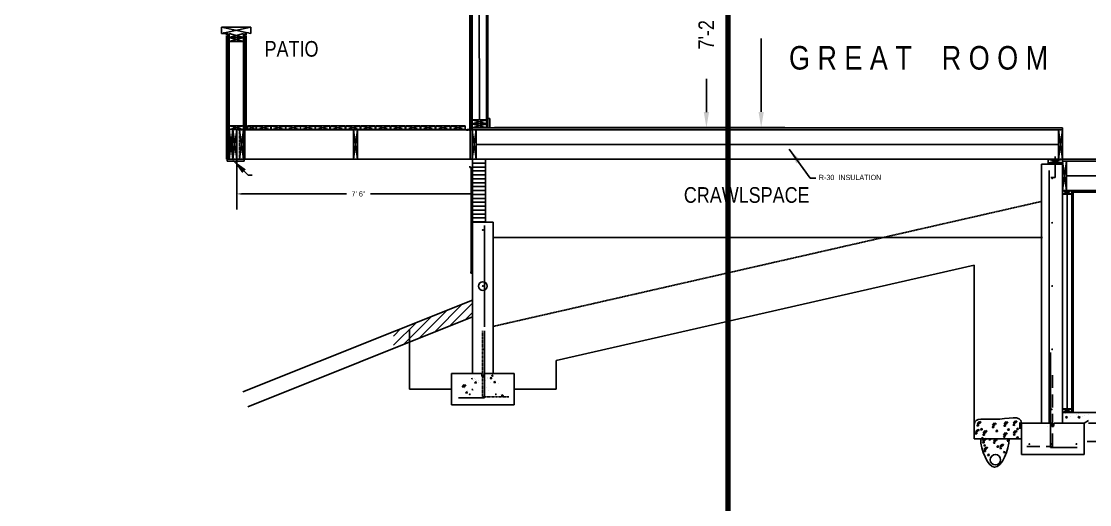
# Model space of a CAD drawing. Extents: x -16 to 10076, y -1 to 10000.
# Drawn here: x 3665.7 to 4074.4, y 572.1 to 757 of the extents above; entities that cross this region are included whole.
import ezdxf

# ---------------------------------------------------------------- set-up
doc = ezdxf.new("R2010")
doc.units = 0
doc.header["$MEASUREMENT"] = 0
doc.linetypes.add('DASHED', pattern=[0.75, 0.5, -0.25])
doc.linetypes.add('DOT2', pattern=[0.125, 0, -0.125])
for name, color, linetype in [('INSULATION', 30, 'Continuous'), ('SECTION', 3, 'Continuous'), ('TEXT-sect', 1, 'Continuous')]:
    doc.layers.add(name, color=color, linetype=linetype)
doc.layers.add('Viewport', color=42, linetype='Continuous', plot=False)
doc.styles.add('ARCHENT', font='technical.ttf', dxfattribs={"height": 6})
doc.linetypes.add('BATTING', pattern='A,0.0001,-0.1,[134,ltypeshp.shx,S=0.1,R=0,X=-0.1,Y=0],-0.2,[134,ltypeshp.shx,S=0.1,R=180,X=0.1,Y=0],-0.1', length=0.4001)
doc.dimstyles.new('ARCHENTLTD', dxfattribs={"dimtxt": 12, "dimasz": 6, "dimexe": 9, "dimexo": 3, "dimgap": 1, "dimtad": 0, "dimdec": 4, "dimzin": 1, "dimdsep": 46, "dimlunit": 4, "dimtxsty": 'ARCHENT', "dimcen": 6, "dimaunit": 1, "dimadec": 5, "dimazin": 0, "dimtfac": 1, "dimtdec": 4, "dimtofl": 0, "dimtmove": 0, "dimatfit": 3, "dimfxl": 1, "dimfrac": 2, "dimtolj": 1, "dimtzin": 0, "dimarcsym": 0})

# ---------------------------------------------------------------- blocks, each defined once
blk = doc.blocks.new('*D35')
at = {"layer": 'Defpoints', "color": 0, "ltscale": 0.25}
for p in [(3879.63, 801.31), (3881.08, 716.28), (3927.76, 716.28)]:
    blk.add_point(p, dxfattribs=at)
at = {"layer": 'SECTION', "color": 0, "lineweight": -2, "ltscale": 0.25}
for p, q in [((3880.13, 801.31), (3936.76, 801.31)), ((3927.76, 795.31), (3927.76, 782.65)), ((3927.76, 722.28), (3927.76, 734.94)), ((3881.58, 716.28), (3936.76, 716.28))]:
    blk.add_line(p, q, dxfattribs=at)
at = {"layer": 'SECTION', "color": 0, "ltscale": 0.25}
for points in [[(3926.76, 795.31), (3928.76, 795.31), (3927.76, 801.31)], [(3926.76, 722.28), (3928.76, 722.28), (3927.76, 716.28)]]:
    blk.add_solid(points, dxfattribs=at)
at = {"layer": 'SECTION', "color": 0, "ltscale": 0.25, "insert": (3927.76, 758.79), "char_height": 6, "attachment_point": 5, "rotation": 90, "style": 'ARCHENT'}
blk.add_mtext('\\A1;7\'-2 1/2"', dxfattribs=at)
blk = doc.blocks.new('*D36')
at = {"layer": 'Defpoints', "color": 0, "ltscale": 0.25}
for p in [(3843.63, 832.34), (3843.67, 716.31), (3948.71, 716.31)]:
    blk.add_point(p, dxfattribs=at)
at = {"layer": 'SECTION', "color": 0, "lineweight": -2, "ltscale": 0.25}
for p, q in [((3846.63, 832.34), (3957.71, 832.34)), ((3948.71, 826.34), (3948.71, 798.18)), ((3948.71, 722.31), (3948.71, 750.46)), ((3846.67, 716.31), (3957.71, 716.31))]:
    blk.add_line(p, q, dxfattribs=at)
at = {"layer": 'SECTION', "color": 0, "ltscale": 0.25}
for points in [[(3947.71, 826.34), (3949.71, 826.34), (3948.71, 832.34)], [(3947.71, 722.31), (3949.71, 722.31), (3948.71, 716.31)]]:
    blk.add_solid(points, dxfattribs=at)
at = {"layer": 'SECTION', "color": 0, "ltscale": 0.25, "insert": (3948.71, 774.32), "char_height": 6, "attachment_point": 5, "rotation": 90, "style": 'ARCHENT'}
blk.add_mtext('\\A1;9\'-9 1/2"', dxfattribs=at)

msp = doc.modelspace()

# ---------------------------------------------------------------- hatches: boundary and pattern name
at = {"layer": 'SECTION', "ltscale": 1.5}
h = msp.add_hatch(dxfattribs=at)
h.set_pattern_fill('ANSI31', color=256, scale=20, style=0)
h.set_pattern_definition([(45, (-7695.1556, -1352.494), (-1.76776695, 1.76776695), [])])
h.paths.add_polyline_path([(3838.05553, 643.84049), (3838.05553, 650.30269), (3808.05553, 638.30269), (3808.05553, 631.84049)])

# ---------------------------------------------------------------- linework, layer by layer
at = {"layer": 'INSULATION', "linetype": 'BATTING', "ltscale": 10}
for p, q in [((3840.86426, 798.30517), (3840.89377, 719.25701)), ((3839.64377, 709.93017), (4062.52917, 709.92821)), ((4065.50015, 697.90416), (4180.47444, 697.90312))]:
    msp.add_line(p, q, dxfattribs=at)
at = {"layer": 'INSULATION', "linetype": 'BATTING', "ltscale": 4}
msp.add_line((4065.74903, 690.84128), (4065.75982, 608.80136), dxfattribs=at)
at = {"layer": 'SECTION', "linetype": 'Continuous', "ltscale": 0.14}
for p, q in [((3837.20683, 800.30517), (3837.20683, 715.53109)), ((3837.70683, 800.80517), (3837.70683, 715.53109))]:
    msp.add_line(p, q, dxfattribs=at)
at = {"layer": 'SECTION', "ltscale": 1.5}
for p, q in [((3838.14433, 798.30517), (3838.14433, 716.30517)), ((3748.12869, 715.55517), (3748.12869, 704.30517)), ((3838.14377, 719.25701), (3843.64377, 719.25701)), ((3838.14377, 719.25701), (3843.64377, 717.75701)), ((3843.64377, 719.25701), (3838.14377, 717.75701)), ((3838.14377, 717.78109), (3843.64377, 717.78109)), ((3838.14377, 717.78109), (3843.64377, 716.28109)), ((3843.64377, 717.78109), (3838.14377, 716.28109)), ((3838.23198, 622.30516), (3838.23198, 704.25701)), ((4056.00982, 603.30136), (4056.00982, 702.30163)), ((4064.00982, 702.30163), (4056.00982, 702.30163)), ((4064.00982, 603.30136), (4064.00982, 702.30163)), ((3838.14408, 680.18127), (3846.23198, 680.18127)), ((3846.23198, 622.30516), (3846.23198, 680.18127)), ((3846.23198, 674.30517), (4056.29076, 674.30517)), ((3870.23198, 627.31235), (4030.237, 663.77048)), ((4030.237, 597.30136), (4030.237, 663.77048)), ((3750.33927, 615.21619), (3838.23198, 650.37327)), ((3752.34693, 609.55705), (3838.23198, 643.91107)), ((3814.16516, 616.30516), (3814.16516, 639.21611)), ((3870.23198, 627.31235), (3870.23198, 616.30516)), ((3830.19857, 622.30516), (3841.75621, 622.30516)), ((3830.19857, 622.30516), (3830.19857, 610.30516)), ((3842.76003, 622.30516), (3854.19857, 622.30516)), ((3845.71102, 621.7006), (3845.74117, 621.09808)), ((3845.74117, 621.09808), (3846.20847, 621.38427)), ((3854.19857, 622.30516), (3854.19857, 610.30516)), ((3838.02369, 620.53692), (3837.97383, 620.19649)), ((3837.97383, 620.19649), (3838.25633, 620.28783)), ((3830.19857, 616.30516), (3814.16516, 616.30516)), ((3838.01274, 616.12062), (3838.4178, 616.19292)), ((3838.4178, 616.19292), (3838.28039, 615.86043)), ((3870.23198, 616.30516), (3854.19857, 616.30516)), ((3830.19857, 610.30516), (3854.19857, 610.30516)), ((4059.75201, 603.30136), (4048.31348, 603.30136)), ((4048.31348, 603.30136), (4048.31348, 591.30136)), ((4072.31348, 603.30136), (4060.75583, 603.30136)), ((4072.31348, 603.30136), (4072.31348, 591.30136)), ((4046.27041, 597.30136), (4030.237, 597.30136)), ((4047.90734, 597.30136), (4030.237, 597.30136)), ((4048.31348, 597.30136), (4030.237, 597.30136)), ((4088.61712, 596.30136), (4073.46266, 596.30136)), ((4072.31348, 591.30136), (4048.31348, 591.30136))]:
    msp.add_line(p, q, dxfattribs=at)
at = {"layer": 'SECTION', "linetype": 'Continuous', "ltscale": 0.5}
for p, q in [((3843.64433, 798.30517), (3843.66553, 716.30517)), ((3742.24646, 752.30513), (3742.24646, 754.80513)), ((3742.24646, 754.80513), (3753.49646, 754.80513)), ((3744.1196, 751.80525), (3744.1196, 752.30525)), ((3744.1196, 752.30525), (3744.6196, 752.30525)), ((3744.6196, 752.30525), (3744.6196, 750.80525)), ((3751.6301, 752.30517), (3751.1301, 752.30517)), ((3751.1301, 752.30517), (3751.1301, 750.80517)), ((3751.6301, 751.80517), (3751.6301, 752.30517)), ((3753.49646, 754.80513), (3753.49646, 752.30513)), ((3751.12869, 715.53109), (3751.12869, 717.03109)), ((3751.62869, 715.53109), (3751.12869, 715.53109)), ((3744.12869, 704.80517), (3744.12869, 704.30517)), ((3744.12869, 704.30517), (3744.62869, 704.30517)), ((3744.37866, 704.30891), (3744.37866, 703.55891)), ((3744.37866, 703.55891), (3750.86556, 703.54012)), ((3744.62869, 704.30517), (3744.62869, 705.80517)), ((3750.86556, 704.3093), (3750.86556, 703.54012)), ((3841.97138, 621.0366), (3841.75621, 622.30516)), ((3842.54876, 621.03702), (3842.76386, 622.30516)), ((4047.93176, 603.30136), (4047.93176, 602.55136)), ((4047.93176, 603.30136), (4047.93176, 602.55136)), ((4059.96328, 602.03322), (4059.74819, 603.30136)), ((4060.54066, 602.0328), (4060.75583, 603.30136))]:
    msp.add_line(p, q, dxfattribs=at)
at = {"layer": 'SECTION', "linetype": 'Continuous', "ltscale": 0.125}
for p, q in [((3837.20683, 776.66382), (3837.20683, 716.2132)), ((3844.16463, 716.28109), (3844.19409, 776.66382)), ((3751.62869, 720.02543), (3751.62869, 724.29876)), ((3844.91553, 719.80549), (3844.16463, 719.8053)), ((3844.91553, 716.30549), (3844.91553, 719.80549)), ((3752.12854, 717.02543), (3752.12854, 715.53109)), ((3837.20683, 715.57892), (3837.20683, 716.07892)), ((3837.70683, 715.57892), (3837.20683, 715.57892)), ((3837.39377, 704.27936), (3837.39377, 715.53109)), ((3837.70683, 717.07892), (3837.70683, 715.57892)), ((3748.12869, 703.87992), (3748.12869, 684.97092)), ((4061.24339, 705.26027), (4061.24339, 697.26027)), ((3837.29505, 701.07054), (3837.29505, 701.57054)), ((3838.23198, 701.07054), (3837.29505, 701.07054)), ((4064.00982, 702.76795), (4058.51949, 702.7697)), ((4061.24339, 697.26027), (4059.50226, 697.26027)), ((3750.12869, 690.97092), (3790.03356, 690.97092)), ((3838.14365, 690.97092), (3799.23889, 690.97092)), ((4064.00982, 692.27916), (4067.48824, 690.84128)), ((4067.46294, 692.27916), (4064.00982, 690.84128)), ((3838.19239, 662.20065), (3838.19239, 660.70065)), ((3837.69239, 660.70065), (3837.69239, 661.20065)), ((3838.19239, 660.70065), (3837.69239, 660.70065)), ((3841.97138, 621.0366), (3842.54876, 621.03702)), ((4189.09461, 607.30136), (4064.0098, 607.30136)), ((4060.54066, 602.0328), (4059.96328, 602.03322))]:
    msp.add_line(p, q, dxfattribs=at)
at = {"layer": 'SECTION', "linetype": 'Continuous', "ltscale": 0.25}
for p, q in [((3742.24646, 754.80513), (3753.49646, 752.30513)), ((3742.24646, 752.30513), (3753.49646, 754.80513)), ((3836.23016, 715.56795), (3836.23016, 715.06795)), ((3837.73016, 715.56795), (3836.23016, 715.56795)), ((3837.74196, 717.59199), (3837.73016, 715.56795)), ((3837.73198, 701.07054), (3837.73198, 661.30065)), ((3838.27311, 620.28776), (3838.02311, 620.53776)), ((3838.27311, 615.86834), (3838.02311, 616.11834))]:
    msp.add_line(p, q, dxfattribs=at)
at = {"layer": 'SECTION', "linetype": 'Continuous', "ltscale": 0.15}
for p, q in [((3742.24646, 752.30513), (3742.9117, 752.30517)), ((3743.03671, 752.30518), (3744.1196, 752.30525)), ((4058.84341, 699.96954), (4058.84341, 603.30136)), ((3842.87499, 678.84496), (3842.87499, 640.16813))]:
    msp.add_line(p, q, dxfattribs=at)
at = {"layer": 'SECTION', "ltscale": 0.25}
for p, q in [((3742.9117, 752.30499), (3742.9117, 752.55499)), ((3742.9117, 752.55499), (3743.0367, 752.55499)), ((3743.0367, 752.55499), (3743.03671, 752.30518)), ((3745.12869, 752.30517), (3745.12869, 704.30517)), ((3745.12869, 752.30517), (3750.62869, 750.80517)), ((3750.61423, 752.3051), (3745.12869, 750.80517)), ((3750.62869, 752.30517), (3750.62869, 704.30517)), ((3752.56328, 752.55497), (3752.68828, 752.55497)), ((3752.56328, 752.30497), (3752.56328, 752.55497)), ((3752.68828, 752.55497), (3752.68829, 752.30516)), ((3744.12869, 751.61767), (3744.12869, 704.86767)), ((3744.62869, 750.74267), (3744.62869, 705.86767)), ((3745.12869, 750.80517), (3750.62869, 749.30517)), ((3750.62869, 750.80517), (3745.12869, 750.80517)), ((3750.61423, 750.8051), (3745.12869, 749.30517)), ((3750.62869, 749.30517), (3745.12869, 749.30517)), ((3751.12869, 750.74267), (3751.12869, 715.53109)), ((3751.62869, 751.61767), (3751.62869, 715.53109)), ((3745.11423, 717.0551), (3750.62869, 715.55517)), ((3750.62869, 717.0551), (3745.11423, 717.0551)), ((3750.62869, 717.0551), (3745.12869, 715.55517)), ((3746.62869, 715.55517), (3745.12869, 704.30517)), ((3745.12869, 715.55517), (3746.62869, 704.30517)), ((3748.12869, 715.55517), (3746.62869, 704.30517)), ((3746.62869, 715.55517), (3748.12869, 704.30517)), ((3746.62869, 715.55517), (3746.62869, 704.30517)), ((3751.12869, 715.53109), (3751.12869, 704.30517)), ((3847.16463, 716.28109), (3946.05565, 716.28109)), ((4064.01949, 715.52641), (4062.51949, 704.27916)), ((4062.52917, 704.27916), (4062.52917, 715.53109)), ((4062.52917, 715.52366), (4064.01949, 704.27916)), ((4064.01949, 715.52641), (4064.01949, 716.28109)), ((4064.01949, 704.27916), (4064.01949, 715.52916)), ((3744.37866, 703.55891), (3750.86556, 703.54012)), ((4061.00249, 704.27916), (4055.84249, 704.27916)), ((4058.51949, 702.76974), (4058.51949, 704.28074)), ((4064.01949, 704.27916), (4058.51949, 702.7697)), ((4064.01949, 702.76816), (4058.51949, 704.25228)), ((4065.50015, 703.52641), (4064.00015, 692.27916)), ((4064.00982, 692.27916), (4064.00982, 704.27916)), ((4064.00982, 703.53109), (4180.47444, 703.52916)), ((4064.00982, 703.52366), (4065.50015, 692.27916)), ((4065.50015, 692.27916), (4065.50015, 703.52916)), ((4180.47444, 692.27916), (4064.00015, 692.27916)), ((4064.00982, 692.27916), (4065.50982, 692.27916)), ((4067.50982, 692.27916), (4067.50982, 607.30136)), ((4180.30504, 691.65416), (4067.50982, 691.65416)), ((4068.13482, 691.65416), (4068.13482, 607.30136)), ((4064.00982, 608.80136), (4067.50982, 608.80136)), ((4064.00982, 607.30136), (4067.50982, 608.80136)), ((4064.00982, 608.80136), (4067.50982, 607.30136)), ((4064.00982, 607.30136), (4067.50982, 607.30136)), ((4047.69, 603.55136), (4047.69, 601.0518)), ((4072.31348, 603.30136), (4073.96619, 604.30214))]:
    msp.add_line(p, q, dxfattribs=at)
at = {"layer": 'SECTION'}
for p, q in [((3750.62869, 715.55517), (3745.12869, 715.55517)), ((3838.14377, 716.30517), (3838.14377, 715.55517)), ((3838.14377, 715.55517), (3838.14377, 704.25701)), ((3838.14377, 704.27916), (3744.62869, 704.30517)), ((4304.75985, 704.27916), (3838.14377, 704.27916)), ((3843.26877, 680.30627), (3843.26877, 704.28109)), ((3838.14363, 701.25705), (3843.2687, 701.25705)), ((3838.1437, 702.75703), (3843.26877, 702.75703)), ((3838.1437, 699.75707), (3843.26877, 699.75707)), ((3838.1437, 698.25708), (3843.26877, 698.25708)), ((3838.1437, 696.7571), (3843.26877, 696.7571)), ((3838.1437, 695.25712), (3843.26877, 695.25712)), ((3838.1437, 693.75714), (3843.26877, 693.75714)), ((3838.1437, 692.25716), (3843.26877, 692.25716)), ((3838.1437, 690.75717), (3843.26877, 690.75717)), ((3838.14363, 689.25719), (3843.2687, 689.25719)), ((3838.1437, 687.75721), (3843.26877, 687.75721)), ((3838.1437, 686.25723), (3843.26877, 686.25723)), ((3838.1437, 684.75725), (3843.26877, 684.75725)), ((3838.1437, 683.25727), (3843.26877, 683.25727)), ((3838.1437, 681.75728), (3843.26877, 681.75728)), ((3838.1437, 680.30627), (3843.27328, 680.297))]:
    msp.add_line(p, q, dxfattribs=at)
at = {"layer": 'SECTION', "linetype": 'Continuous'}
for p, q in [((3748.62869, 715.53109), (3838.14377, 715.53109)), ((3838.14377, 716.28109), (3844.91553, 716.28109)), ((3838.14377, 715.53109), (4064.03128, 715.53109)), ((3844.91553, 716.28109), (4064.01949, 716.28109)), ((4167.09463, 603.29984), (4073.9651, 603.30136))]:
    msp.add_line(p, q, dxfattribs=at)
at = {"layer": 'SECTION', "linetype": 'DOT2', "ltscale": 0.05}
msp.add_line((3749.12869, 715.55517), (3749.12869, 704.32924), dxfattribs=at)
at = {"layer": 'SECTION', "ltscale": 0.05}
for p, q in [((3749.12869, 715.52916), (3750.62545, 704.30348)), ((3750.62869, 715.52916), (3749.13199, 704.3039)), ((3792.79223, 715.52916), (3794.29223, 704.27916)), ((3792.79223, 715.52916), (3792.79223, 704.27916)), ((3794.29223, 715.52916), (3792.79223, 704.27916)), ((3794.29223, 715.52916), (3794.29223, 704.27916)), ((3839.64377, 715.55517), (3838.14377, 704.27916)), ((3838.14698, 715.53109), (3839.64377, 704.30517)), ((3839.64377, 715.55517), (3839.64377, 704.30517))]:
    msp.add_line(p, q, dxfattribs=at)
at = {"layer": 'SECTION', "linetype": 'Continuous', "ltscale": 1.5}
for p, q in [((3755.50251, 717.02543), (3752.12854, 715.53109)), ((3752.12854, 717.02543), (3755.50251, 717.02543)), ((3752.12854, 717.02543), (3755.50251, 715.52543)), ((3755.50251, 717.02543), (3755.50251, 715.52543)), ((3755.65606, 717.02543), (3755.65253, 715.52543)), ((3761.15606, 717.02543), (3755.65253, 715.52543)), ((3755.65606, 717.02543), (3761.15606, 715.52543)), ((3755.65606, 717.02543), (3761.15606, 717.02543)), ((3761.15606, 717.02543), (3761.15606, 715.52543)), ((3761.2693, 717.02543), (3761.26578, 715.52543)), ((3766.7693, 717.02543), (3761.26578, 715.52543)), ((3761.2693, 717.02543), (3766.7693, 717.02543)), ((3761.2693, 717.02543), (3766.7693, 715.52543)), ((3766.7693, 717.02543), (3766.7693, 715.52543)), ((3766.89782, 717.02543), (3766.8943, 715.52543)), ((3772.39782, 717.02543), (3766.8943, 715.52543)), ((3766.89782, 717.02543), (3772.39782, 717.02543)), ((3766.89782, 717.02543), (3772.39782, 715.52543)), ((3772.39782, 717.02543), (3772.39782, 715.52543)), ((3772.51944, 717.02543), (3772.51592, 715.52543)), ((3778.01944, 717.02543), (3772.51592, 715.52543)), ((3772.51944, 717.02543), (3778.01944, 717.02543)), ((3772.51944, 717.02543), (3778.01944, 715.52543)), ((3778.01944, 717.02543), (3778.01944, 715.52543)), ((3778.14796, 717.02543), (3778.14444, 715.52543)), ((3783.64796, 717.02543), (3778.14444, 715.52543)), ((3778.14796, 717.02543), (3783.64796, 717.02543)), ((3778.14796, 717.02543), (3783.64796, 715.52543)), ((3783.64796, 717.02543), (3783.64796, 715.52543)), ((3783.99242, 717.02543), (3789.49653, 715.52543)), ((3789.49653, 717.02543), (3783.99242, 715.52543)), ((3783.99242, 717.02543), (3783.99242, 715.52543)), ((3783.99653, 717.02543), (3789.49653, 717.02543)), ((3789.49653, 717.02543), (3789.49653, 715.52543)), ((3789.74595, 717.02543), (3795.25005, 715.52543)), ((3795.25005, 717.02543), (3789.74595, 717.02543)), ((3795.25005, 717.02543), (3789.74595, 715.52543)), ((3789.74595, 717.02543), (3789.74595, 715.52543)), ((3795.25005, 717.02543), (3795.25005, 715.52543)), ((3795.49947, 717.02543), (3801.00357, 715.52543)), ((3801.00357, 717.02543), (3795.49947, 717.02543)), ((3801.00357, 717.02543), (3795.49947, 715.52543)), ((3795.49947, 717.02543), (3795.49947, 715.52543)), ((3801.00357, 717.02543), (3801.00357, 715.52543)), ((3801.25299, 717.02543), (3806.7571, 715.52543)), ((3806.7571, 717.02543), (3801.25299, 717.02543)), ((3806.7571, 717.02543), (3801.25299, 715.52543)), ((3801.25299, 717.02543), (3801.25299, 715.52543)), ((3806.7571, 717.02543), (3806.7571, 715.52543)), ((3807.01438, 717.00386), (3812.51849, 715.50387)), ((3812.51849, 717.00386), (3807.01438, 715.50387)), ((3807.01438, 717.00386), (3807.01438, 715.50387)), ((3807.01438, 717.00386), (3812.51438, 717.00386)), ((3812.51849, 717.00386), (3812.51849, 715.50387)), ((3812.76004, 717.02543), (3818.26414, 715.52543)), ((3818.26414, 717.02543), (3812.76004, 717.02543)), ((3818.26414, 717.02543), (3812.76004, 715.52543)), ((3812.76791, 717.00386), (3812.76791, 715.50387)), ((3818.26414, 717.02543), (3818.26414, 715.52543)), ((3818.51356, 717.02543), (3824.01766, 715.52543)), ((3824.01766, 717.02543), (3818.51356, 717.02543)), ((3818.51356, 717.02543), (3818.51356, 715.52543)), ((3824.01766, 717.02543), (3818.51356, 715.52543)), ((3824.01766, 717.02543), (3824.01766, 715.52543)), ((3824.26708, 717.02543), (3829.77119, 715.52543)), ((3829.77119, 717.02543), (3824.26708, 717.02543)), ((3829.77119, 717.02543), (3824.26708, 715.52543)), ((3824.26708, 717.02543), (3824.26708, 715.52543)), ((3829.77119, 717.02543), (3829.77119, 715.52543)), ((3835.52471, 717.02543), (3830.0206, 717.02543)), ((3830.0206, 717.02543), (3830.0206, 715.52543)), ((3830.0206, 717.02543), (3835.52471, 715.52543)), ((3835.52471, 717.02543), (3830.0206, 715.52543)), ((3835.52471, 717.02543), (3835.52471, 715.52543)), ((4067.48824, 690.84128), (4064.00982, 690.84128)), ((3842.87499, 612.97838), (3842.87499, 638.65983)), ((4059.3668, 593.96932), (4059.3668, 630.30415)), ((3832.87499, 612.97838), (3842.87499, 612.97838)), ((4069.63705, 593.97458), (4059.3668, 593.96932))]:
    msp.add_line(p, q, dxfattribs=at)
at = {"layer": 'SECTION', "linetype": 'DASHED', "ltscale": 0.5}
msp.add_line((3846.23198, 640.30516), (4056.00982, 688.10433), dxfattribs=at)
at = {"layer": 'SECTION', "linetype": 'DASHED', "ltscale": 0.1}
for p, q in [((3842.09634, 613.30516), (3842.09634, 638.65983)), ((3852.19857, 613.30516), (3842.09634, 613.30516))]:
    msp.add_line(p, q, dxfattribs=at)
at = {"layer": 'SECTION', "linetype": 'Continuous', "ltscale": 3}
for p, q in [((3845.71803, 621.70989), (3846.21546, 621.37438)), ((3834.2885, 617.22517), (3835.06739, 618.03693)), ((3834.2885, 617.22517), (3835.17787, 617.08723)), ((3834.99446, 617.73622), (3835.69465, 618.005)), ((3834.99446, 617.73622), (3835.49189, 617.40071)), ((3835.17773, 617.08723), (3835.06725, 618.03693)), ((3835.49175, 617.40068), (3835.69452, 618.00497)), ((3838.76667, 619.55404), (3838.76667, 619.55404)), ((3839.00987, 620.21191), (3839.00987, 620.21191)), ((3839.0698, 618.65854), (3839.55189, 619.23307)), ((3839.0698, 618.65854), (3839.66751, 618.60624)), ((3839.66738, 618.60622), (3839.55175, 619.23305)), ((3839.58137, 620.01227), (3839.58137, 620.01227)), ((3839.96929, 619.52413), (3839.96929, 619.52413)), ((3839.98278, 618.87667), (3839.98278, 618.87667)), ((3840.38216, 619.49077), (3840.38216, 619.49077)), ((3840.6107, 618.95223), (3840.6107, 618.95223)), ((3842.08477, 620.34185), (3842.08477, 620.34185)), ((3842.36544, 617.32847), (3842.36544, 617.32847)), ((3843.33149, 619.56803), (3843.33149, 619.56803)), ((3843.81774, 620.19422), (3843.81774, 620.19422)), ((3844.06094, 620.8521), (3844.06094, 620.8521)), ((3844.97809, 620.3174), (3845.46018, 620.89193)), ((3844.97809, 620.3174), (3845.57581, 620.2651)), ((3845.32101, 618.65112), (3845.32101, 618.65112)), ((3845.57568, 620.26508), (3845.46005, 620.89191)), ((3845.80115, 620.52518), (3845.80115, 620.52518)), ((3845.87209, 620.84046), (3845.87209, 620.84046)), ((3846.3656, 618.79548), (3846.84769, 619.37001)), ((3846.3656, 618.79548), (3846.96332, 618.74318)), ((3846.96318, 618.74316), (3846.84756, 619.36999)), ((3846.9262, 619.78368), (3846.9262, 619.78368)), ((3848.1973, 618.32951), (3848.1973, 618.32951)), ((3835.07758, 616.55151), (3835.07758, 616.55151)), ((3835.64203, 614.82181), (3836.12412, 615.39634)), ((3835.64203, 614.82181), (3836.23975, 614.76951)), ((3836.23961, 614.76949), (3836.12399, 615.39632)), ((3836.20263, 615.81001), (3836.20263, 615.81001)), ((3843.69614, 616.86528), (3843.69614, 616.86528)), ((3844.29551, 615.83956), (3844.29551, 615.83956)), ((3849.29688, 613.80176), (3849.99706, 614.07054)), ((3849.29688, 613.80176), (3849.7943, 613.46624)), ((3849.79417, 613.46623), (3849.99693, 614.07052)), ((4065.92998, 605.57659), (4065.2298, 605.84537)), ((4065.43267, 605.24096), (4065.22991, 605.84525)), ((4065.23333, 606.91032), (4065.23333, 606.91032)), ((4065.92998, 605.57659), (4065.43256, 605.24108)), ((4066.75152, 607.04511), (4066.75152, 607.04511)), ((4066.97163, 605.81925), (4066.97163, 605.81925)), ((4069.25492, 606.71553), (4069.25492, 606.71553)), ((4070.74229, 605.57659), (4070.04211, 605.84537)), ((4070.24498, 605.24096), (4070.04222, 605.84525)), ((4070.04564, 606.91032), (4070.04564, 606.91032)), ((4070.74229, 605.57659), (4070.24487, 605.24108)), ((4070.28439, 606.27013), (4070.28439, 606.27013)), ((4071.56384, 607.04511), (4071.56384, 607.04511)), ((4071.78394, 605.81925), (4071.78394, 605.81925)), ((4072.30986, 606.0448), (4072.30986, 606.0448)), ((4074.06723, 606.71553), (4074.06723, 606.71553)), ((4030.65327, 600.10755), (4031.43215, 600.91931)), ((4031.28005, 602.27403), (4031.76214, 602.84857)), ((4031.28005, 602.27403), (4031.87776, 602.22174)), ((4031.31403, 603.15547), (4032.09291, 603.96724)), ((4031.31403, 603.15547), (4032.2034, 603.01754)), ((4031.35923, 600.61861), (4032.05942, 600.88738)), ((4031.5425, 599.96962), (4031.43201, 600.91932)), ((4031.87763, 602.22172), (4031.76201, 602.84854)), ((4031.85652, 600.28307), (4032.05928, 600.88736)), ((4032.01999, 603.66653), (4032.72018, 603.93531)), ((4032.01999, 603.66653), (4032.51742, 603.33101)), ((4032.20326, 603.01754), (4032.09278, 603.96724)), ((4032.51728, 603.33099), (4032.72004, 603.93528)), ((4032.66756, 600.75211), (4033.14965, 601.32665)), ((4033.26514, 600.6998), (4033.14952, 601.32662)), ((4037.12506, 601.66448), (4037.60715, 602.23901)), ((4037.12506, 601.66448), (4037.72278, 601.61219)), ((4037.15905, 602.54592), (4037.93793, 603.35768)), ((4037.15905, 602.54592), (4038.04841, 602.40798)), ((4037.72265, 601.61216), (4037.60703, 602.23899)), ((4037.86501, 603.05697), (4038.5652, 603.32575)), ((4037.86501, 603.05697), (4038.36243, 602.72146)), ((4038.04828, 602.40799), (4037.93779, 603.35768)), ((4038.3623, 602.72143), (4038.56506, 603.32573)), ((4041.59782, 602.17247), (4042.07991, 602.747)), ((4041.59782, 602.17247), (4042.19554, 602.12017)), ((4041.6318, 603.0539), (4042.41069, 603.86567)), ((4041.6318, 603.0539), (4042.52117, 602.91597)), ((4042.19541, 602.12015), (4042.07978, 602.74698)), ((4042.33777, 603.56496), (4043.03795, 603.83374)), ((4042.33777, 603.56496), (4042.83519, 603.22945)), ((4042.52103, 602.91597), (4042.41055, 603.86567)), ((4042.83505, 603.22942), (4043.03782, 603.83371)), ((4042.98533, 600.65055), (4043.46742, 601.22508)), ((4043.58291, 600.59823), (4043.46729, 601.22505)), ((4045.05397, 602.47724), (4045.53606, 603.05178)), ((4045.05397, 602.47724), (4045.65169, 602.42495)), ((4045.08795, 603.35868), (4045.86684, 604.17045)), ((4045.08795, 603.35868), (4045.97732, 603.22075)), ((4045.65156, 602.42493), (4045.53593, 603.05175)), ((4045.79392, 603.86974), (4046.4941, 604.13852)), ((4045.79392, 603.86974), (4046.29134, 603.53422)), ((4045.97718, 603.22075), (4045.8667, 604.17045)), ((4046.2912, 603.5342), (4046.49397, 604.13849)), ((4046.44148, 600.95532), (4046.92357, 601.52986)), ((4046.44148, 600.95532), (4047.0392, 600.90303)), ((4047.03906, 600.90301), (4046.92344, 601.52983)), ((4058.45111, 601.8483), (4058.45111, 601.8483)), ((4030.61928, 599.22611), (4031.10137, 599.80064)), ((4030.61928, 599.22611), (4031.217, 599.17382)), ((4030.65327, 600.10755), (4031.54263, 599.96962)), ((4031.21687, 599.17379), (4031.10125, 599.80062)), ((4031.35923, 600.61861), (4031.85665, 600.28309)), ((4032.66756, 600.75211), (4033.26528, 600.69982)), ((4032.9375, 597.37597), (4033.41959, 597.95051)), ((4032.9375, 597.37597), (4033.53522, 597.32368)), ((4033.41916, 596.67977), (4034.19804, 597.49154)), ((4033.53508, 597.32366), (4033.41946, 597.95048)), ((4033.55702, 598.75006), (4034.03911, 599.32459)), ((4033.55702, 598.75006), (4034.15474, 598.69776)), ((4033.591, 599.63149), (4034.36989, 600.44326)), ((4033.591, 599.63149), (4034.48037, 599.49356)), ((4034.15461, 598.69774), (4034.03898, 599.32457)), ((4034.12512, 597.19083), (4034.82531, 597.45961)), ((4034.12512, 597.19083), (4034.62254, 596.85531)), ((4034.30839, 596.54184), (4034.1979, 597.49154)), ((4034.29697, 600.14255), (4034.99715, 600.41133)), ((4034.29697, 600.14255), (4034.79439, 599.80704)), ((4034.48023, 599.49356), (4034.36975, 600.44326)), ((4034.62241, 596.85529), (4034.82517, 597.45958)), ((4034.79425, 599.80701), (4034.99702, 600.4113)), ((4035.87524, 596.89992), (4036.35733, 597.47445)), ((4035.87524, 596.89992), (4036.47295, 596.84763)), ((4036.47282, 596.8476), (4036.35719, 597.47443)), ((4037.58591, 596.50145), (4038.3648, 597.31322)), ((4038.29187, 597.01251), (4038.99206, 597.28129)), ((4038.29187, 597.01251), (4038.7893, 596.67699)), ((4038.47514, 596.36352), (4038.36466, 597.31322)), ((4038.51258, 600.14256), (4038.99467, 600.71709)), ((4038.51258, 600.14256), (4039.11029, 600.09026)), ((4038.78916, 596.67697), (4038.99193, 597.28126)), ((4039.11016, 600.09024), (4038.99453, 600.71707)), ((4041.3945, 597.95616), (4041.87659, 598.53069)), ((4041.3945, 597.95616), (4041.99221, 597.90387)), ((4041.42848, 598.8376), (4042.20737, 599.64936)), ((4041.42848, 598.8376), (4042.31785, 598.69967)), ((4041.99209, 597.90384), (4041.87646, 598.53067)), ((4042.13444, 599.34866), (4042.83463, 599.61743)), ((4042.13444, 599.34866), (4042.63187, 599.01314)), ((4042.31771, 598.69967), (4042.20723, 599.64937)), ((4042.63173, 599.01312), (4042.8345, 599.61741)), ((4042.78201, 596.43424), (4043.2641, 597.00877)), ((4042.98533, 600.65055), (4043.58305, 600.59825)), ((4043.37959, 596.38192), (4043.26397, 597.00875)), ((4045.10483, 598.76893), (4045.58692, 599.34346)), ((4045.10483, 598.76893), (4045.70255, 598.71663)), ((4045.13881, 599.65036), (4045.9177, 600.46213)), ((4045.13881, 599.65036), (4046.02818, 599.51243)), ((4045.70242, 598.71661), (4045.58679, 599.34344)), ((4045.84478, 600.16142), (4046.54496, 600.4302)), ((4045.84478, 600.16142), (4046.3422, 599.82591)), ((4046.02804, 599.51243), (4045.91756, 600.46213)), ((4046.34206, 599.82588), (4046.54483, 600.43017)), ((4046.41908, 597.59841), (4046.90117, 598.17295)), ((4046.41908, 597.59841), (4047.0168, 597.54612)), ((4047.01666, 597.5461), (4046.90104, 598.17292)), ((4033.38517, 595.79833), (4033.86726, 596.37287)), ((4033.38517, 595.79833), (4033.98289, 595.74604)), ((4033.41916, 596.67977), (4034.30852, 596.54184)), ((4033.84198, 594.60463), (4034.32407, 595.17916)), ((4033.84198, 594.60463), (4034.4397, 594.55234)), ((4033.98276, 595.74602), (4033.86714, 596.37284)), ((4033.92084, 592.48007), (4034.40293, 593.0546)), ((4033.95482, 593.3615), (4034.73371, 594.17327)), ((4033.95482, 593.3615), (4034.84419, 593.22357)), ((4034.43957, 594.55231), (4034.32394, 595.17914)), ((4034.51843, 592.42775), (4034.4028, 593.05458)), ((4034.66079, 593.87256), (4035.36097, 594.14134)), ((4034.66079, 593.87256), (4035.15821, 593.53705)), ((4034.84405, 593.22357), (4034.73357, 594.17327)), ((4035.15808, 593.53702), (4035.36084, 594.14131)), ((4037.55193, 595.62002), (4038.03402, 596.19455)), ((4037.55193, 595.62002), (4038.14965, 595.56772)), ((4037.58591, 596.50145), (4038.47528, 596.36352)), ((4038.14952, 595.5677), (4038.03389, 596.19453)), ((4038.93944, 594.09809), (4039.42153, 594.67263)), ((4038.93944, 594.09809), (4039.53716, 594.0458)), ((4039.53702, 594.04578), (4039.4214, 594.6726)), ((4039.98313, 593.5688), (4040.46522, 594.14333)), ((4039.98313, 593.5688), (4040.58085, 593.5165)), ((4040.01711, 594.45023), (4040.796, 595.262)), ((4040.01711, 594.45023), (4040.90648, 594.3123)), ((4040.58072, 593.51648), (4040.46509, 594.14331)), ((4040.72308, 594.96129), (4041.42326, 595.23007)), ((4040.72308, 594.96129), (4041.2205, 594.62578)), ((4040.90634, 594.3123), (4040.79586, 595.262)), ((4041.22036, 594.62575), (4041.42313, 595.23004)), ((4042.78201, 596.43424), (4043.37973, 596.38195)), ((4033.92084, 592.48007), (4034.51856, 592.42777)), ((4035.30836, 590.95815), (4035.79045, 591.53268)), ((4035.30836, 590.95815), (4035.90607, 590.90585)), ((4035.90594, 590.90583), (4035.79031, 591.53265)), ((4041.37064, 592.04688), (4041.85273, 592.62141)), ((4041.37064, 592.04688), (4041.96836, 591.99458)), ((4041.96822, 591.99456), (4041.8526, 592.62139))]:
    msp.add_line(p, q, dxfattribs=at)
at = {"layer": 'SECTION', "linetype": 'DASHED', "ltscale": 10}
for p, q in [((4060.14545, 594.29609), (4060.14545, 621.67384)), ((4050.31348, 594.30136), (4060.14545, 594.30136))]:
    msp.add_line(p, q, dxfattribs=at)
at = {"layer": 'SECTION', "linetype": 'Continuous', "ltscale": 1.5, "const_width": 0.375}
for points in [[(4059.87511, 696.91913, 1), (4060.25011, 696.91913, 1)], [(4059.84588, 679.91913, 1), (4060.22088, 679.91913, 1)], [(3842.37799, 677.18127, -1), (3842.00299, 677.18127, -1)], [(3842.3956, 655.73517, -1), (3842.0206, 655.73517, -1)], [(4059.8462, 655.73163, 1), (4060.2212, 655.73163, 1)], [(3842.58176, 631.52526, -1), (3842.20676, 631.52526, -1)], [(4059.8462, 631.54413, 1), (4060.2212, 631.54413, 1)], [(3837.01107, 614.30516, 1), (3837.38607, 614.30516, 1)], [(3847.38607, 614.30516, -1), (3847.01107, 614.30516, -1)], [(4059.65885, 608.55143, 1), (4060.03385, 608.55143, 1)], [(4051.12598, 595.30136, 1), (4051.50098, 595.30136, 1)], [(4059.94437, 595.30136, -1), (4059.56937, 595.30136, -1)], [(4069.50098, 595.30136, -1), (4069.12598, 595.30136, -1)]]:
    msp.add_lwpolyline(points, format="xyb", close=True, dxfattribs=at)
at = {"layer": 'SECTION', "ltscale": 0.15}
msp.add_circle((3842.2081, 655.73517), 1.64903, dxfattribs=at)
at = {"layer": 'SECTION', "linetype": 'Continuous', "ltscale": 0.25}
msp.add_circle((4038.34215, 589.30033), 2, dxfattribs=at)
msp.add_arc((3837.39422, 715.50731), 0.43859, 176.8926407, 269.9411645, dxfattribs=at)
at = {"layer": 'SECTION', "linetype": 'Continuous', "ltscale": 0.125}
for points, start_tangent, end_tangent in [([(4030.27518, 602.91795), (4038.12362, 604.74962), (4048.31348, 603.26754)], (-0.014252469, 0.999898428), (0.014252469, -0.999898428)), ([(4032.69669, 597.30071), (4038.04697, 586.40363), (4043.55889, 597.30071)], (0, -1), (0, 1))]:
    msp.add_spline(points, degree=3, dxfattribs=dict(at, start_tangent=start_tangent, end_tangent=end_tangent))
msp.add_solid([(3750.12869, 691.30425), (3750.12869, 690.63759), (3748.12869, 690.97092)], dxfattribs=at)
at = {"layer": 'Viewport'}
msp.add_lwpolyline([(0, 0, 2, 2, 0), (0, 2784, 2, 2, 0), (3936, 2784, 2, 2, 0), (3936, 0, 2, 2, 0), (0, 0, 0, 0, 0)], format="xyseb", dxfattribs=at)

# ---------------------------------------------------------------- texts
at = {"layer": 'SECTION', "color": 1, "linetype": 'Continuous', "ltscale": 0.125, "char_height": 6, "width": 36.0625, "attachment_point": 1, "style": 'ARCHENT'}
for s, insert in [('PATIO', (3758.71934, 749.45847)), ('CRAWLSPACE', (3919.12473, 693.55863))]:
    msp.add_mtext(s, dxfattribs=dict(at, insert=insert))
at = {"layer": 'SECTION', "color": 1, "linetype": 'Continuous', "ltscale": 0.125, "insert": (3959.36548, 747.53547), "char_height": 9, "attachment_point": 1, "style": 'ARCHENT'}
msp.add_mtext('G R E A T    R O O M', dxfattribs=at)
at = {"layer": 'SECTION', "linetype": 'Continuous', "ltscale": 0.125, "insert": (3794.63623, 690.97092), "char_height": 2, "attachment_point": 5, "style": 'ARCHENT'}
msp.add_mtext('7\' 6"', dxfattribs=at)
at = {"layer": 'TEXT-sect', "ltscale": 0.125, "insert": (3970.77299, 698.26871), "char_height": 2, "attachment_point": 1, "style": 'ARCHENT'}
msp.add_mtext('R-30  INSULATION', dxfattribs=at)

# ---------------------------------------------------------------- dimensions: what is measured, and where the dimension line sits
at = {"layer": 'SECTION', "ltscale": 0.25}
dim = msp.add_linear_dim(base=(3948.70766, 716.30517), p1=(3843.63086, 832.33572), p2=(3843.66553, 716.30517), angle=90, text='9\'-9 1/2"', dimstyle='ARCHENTLTD', dxfattribs=at)
dim.commit()
dim.dimension.update_dxf_attribs({"geometry": '*D36', "text_midpoint": (3948.70766, 774.32044)})
dim = msp.add_linear_dim(base=(3927.7627, 716.28109), p1=(3879.62976, 801.30517), p2=(3881.07514, 716.28109), angle=90, text='7\'-2 1/2"', dimstyle='ARCHENTLTD', override={"dimexo": 0.5}, dxfattribs=at)
dim.commit()
dim.dimension.update_dxf_attribs({"geometry": '*D35', "text_midpoint": (3927.7627, 758.79313)})

# ---------------------------------------------------------------- leaders
at = {"layer": 'SECTION', "linetype": 'Continuous', "ltscale": 0.5}
msp.add_leader([(3746.6288, 703.89059), (3752.39959, 698.12228), (3753.96005, 698.12228)], dimstyle='ARCHENTLTD', override={"dimgap": 2, "dimtad": 0}, dxfattribs=at)
at = {"layer": 'TEXT-sect', "ltscale": 0.125}
msp.add_leader([(3959.47916, 708.1038), (3967.44368, 697.00959), (3969.66409, 697.00959)], dimstyle='ARCHENTLTD', override={"dimgap": 2, "dimtad": 0}, dxfattribs=at)

doc.saveas('drawing.dxf')
